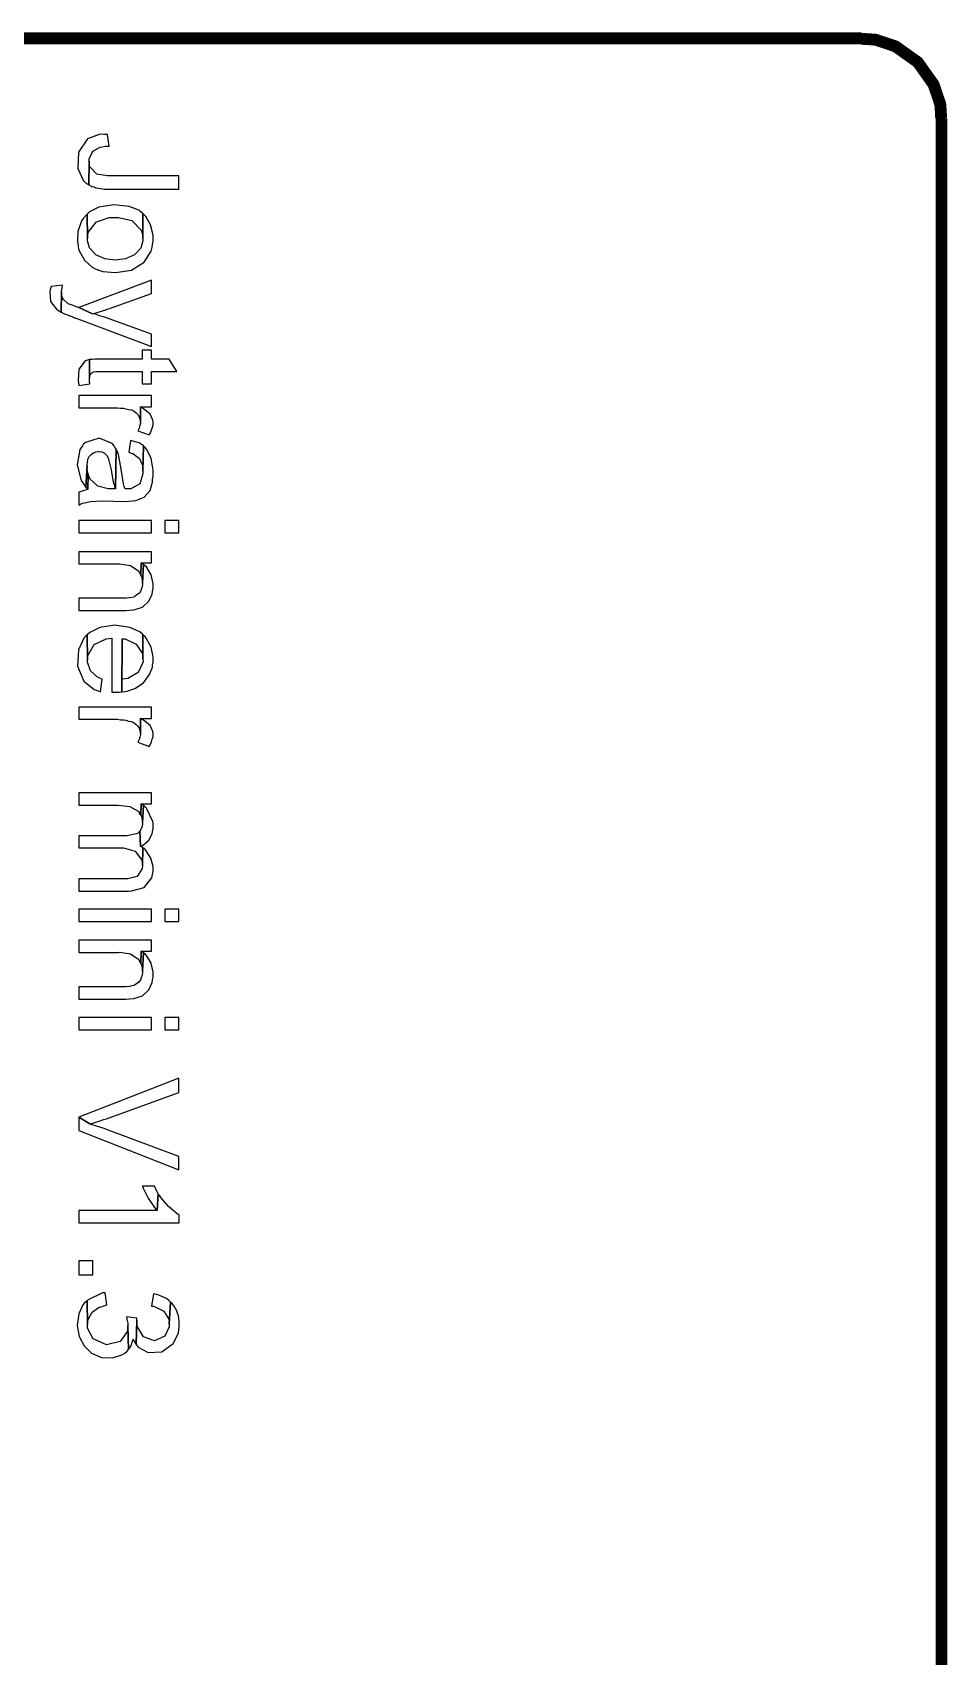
# Model space of a CAD drawing. Extents: x 1 to 22.3, y 1.3 to 32.
# Drawn here: x 20.522 to 22.322, y 4.256 to 7.454 of the extents above; entities that cross this region are included whole.
import ezdxf

# ---------------------------------------------------------------- set-up
doc = ezdxf.new("R2010")
doc.units = 0
doc.layers.get('0').update_dxf_attribs({"linetype": 'CONTINUOUS'})

msp = doc.modelspace()

# ---------------------------------------------------------------- linework, layer by layer
at = {"color": 0, "const_width": 0.02333}
for points in [[(19.0792, 7.44194), (22.1533, 7.44194)], [(22.31, 7.28444), (22.3092, 7.29943), (22.3082, 7.31261), (22.295, 7.3514), (22.264, 7.39507), (22.2203, 7.42617), (22.1815, 7.43929), (22.1683, 7.44026), (22.1533, 7.44108)], [(22.3108, 7.28444), (22.3108, 1.51525)]]:
    msp.add_lwpolyline(points, dxfattribs=at)
at = {"color": 0}
for points in [[(20.6725, 7.22944), (20.6692, 7.25276), (20.6633, 7.25276), (20.6553, 7.25336), (20.6299, 7.24393), (20.6122, 7.21815), (20.6114, 7.18554), (20.6224, 7.16163), (20.6283, 7.15608), (20.6325, 7.1536), (20.6333, 7.20025), (20.6336, 7.20497), (20.6403, 7.21989), (20.655, 7.22754), (20.6592, 7.22863), (20.665, 7.22944)], [(20.81, 7.14524), (20.81, 7.17111), (20.6742, 7.17111), (20.6693, 7.17111), (20.6482, 7.17449), (20.6346, 7.18896), (20.6333, 7.19444), (20.6333, 7.20025), (20.6325, 7.1536), (20.6375, 7.1511), (20.6383, 7.15028), (20.6425, 7.14942), (20.6467, 7.14779), (20.6517, 7.14692), (20.6633, 7.14524), (20.6758, 7.14524)], [(20.7392, 7.09694), (20.7358, 7.09944), (20.7311, 7.10363), (20.7124, 7.11111), (20.6821, 7.11447), (20.6521, 7.10949), (20.6338, 7.10069), (20.6292, 7.09608), (20.63, 7.04775), (20.63, 7.05024), (20.6308, 7.05528), (20.6321, 7.06119), (20.6479, 7.08089), (20.6728, 7.08925), (20.6783, 7.08942), (20.6858, 7.08942), (20.6914, 7.08957), (20.7176, 7.08311), (20.736, 7.06451), (20.7375, 7.0586), (20.7392, 7.05279), (20.7392, 7.04775)], [(20.7592, 7.04775), (20.7592, 7.0536), (20.7589, 7.05713), (20.7539, 7.07493), (20.7449, 7.09099), (20.7425, 7.09358), (20.7392, 7.09694), (20.7392, 7.04775), (20.7393, 7.04313), (20.7349, 7.02914), (20.7225, 7.0159), (20.7047, 7.00797), (20.6843, 7.00537), (20.6639, 7.00808), (20.6464, 7.01606), (20.6342, 7.02929), (20.6299, 7.04318), (20.63, 7.04775), (20.6292, 7.09608), (20.6225, 7.08778), (20.6192, 7.08361), (20.6175, 7.08074), (20.6113, 7.06179), (20.6101, 7.04199), (20.6108, 7.03857), (20.6117, 7.03276), (20.6125, 7.02778), (20.6139, 7.02382), (20.624, 7.00537), (20.6394, 6.99121), (20.6433, 6.98942), (20.6442, 6.98861), (20.6525, 6.98525), (20.6604, 6.98318), (20.6853, 6.98074), (20.7165, 6.98546), (20.7419, 7.00151), (20.7556, 7.02322), (20.7575, 7.03108), (20.7583, 7.03608), (20.7592, 7.04194)], [(20.5808, 6.95611), (20.5583, 6.95361), (20.5567, 6.94775), (20.556, 6.94282), (20.5576, 6.92383), (20.5692, 6.90896), (20.5733, 6.90608), (20.5783, 6.90278), (20.5792, 6.94194), (20.5792, 6.94444), (20.58, 6.95025)], [(20.7558, 6.83529), (20.7558, 6.85943), (20.6725, 6.88943), (20.6717, 6.89025), (20.6617, 6.89361), (20.6558, 6.89529), (20.6458, 6.8986), (20.64, 6.89942), (20.6133, 6.91194), (20.6117, 6.91194), (20.6075, 6.91357), (20.6039, 6.91504), (20.5919, 6.91949), (20.5829, 6.92779), (20.5808, 6.9311), (20.5792, 6.93608), (20.5792, 6.94194), (20.5783, 6.90278), (20.58, 6.90192), (20.5818, 6.9011), (20.6024, 6.89274), (20.6042, 6.89193), (20.6108, 6.88943)], [(20.7558, 6.93946), (20.7558, 6.9661), (20.6133, 6.91194), (20.64, 6.89942), (20.6424, 6.90028), (20.666, 6.90776), (20.6683, 6.90858), (20.6733, 6.91026)], [(20.8058, 6.78608), (20.7908, 6.81028), (20.7558, 6.81028), (20.7558, 6.82775), (20.7375, 6.82775), (20.7375, 6.81028), (20.645, 6.81028), (20.6392, 6.8094), (20.6342, 6.8094), (20.6342, 6.77279), (20.6342, 6.7761), (20.6358, 6.78028), (20.6367, 6.78196), (20.6408, 6.78444), (20.6417, 6.78526), (20.6467, 6.78608), (20.7375, 6.78608), (20.7375, 6.76193), (20.7558, 6.76193), (20.7558, 6.78608)], [(20.635, 6.76193), (20.6342, 6.76774), (20.6342, 6.8094), (20.63, 6.8086), (20.6253, 6.80713), (20.6131, 6.79053), (20.6119, 6.76861), (20.6125, 6.76443), (20.6133, 6.75857)], [(20.7558, 6.7161), (20.7558, 6.73861), (20.6133, 6.73861), (20.6133, 6.71442), (20.6892, 6.71442), (20.695, 6.7136), (20.7008, 6.7136), (20.7058, 6.71278), (20.7108, 6.7111), (20.7158, 6.71029), (20.7167, 6.71029), (20.7217, 6.70774), (20.7258, 6.70443), (20.7292, 6.70111), (20.7317, 6.69694), (20.7333, 6.69194), (20.7342, 6.6869), (20.7342, 6.7161)], [(20.7592, 6.68528), (20.7592, 6.68608), (20.7585, 6.69021), (20.7533, 6.70231), (20.7432, 6.71061), (20.74, 6.71278), (20.7342, 6.7161), (20.7342, 6.6844), (20.7333, 6.67942), (20.7317, 6.67443), (20.7292, 6.66943), (20.7517, 6.66108), (20.7542, 6.66525), (20.7592, 6.68028)], [(20.6867, 6.63276), (20.6842, 6.63693), (20.6825, 6.63943), (20.6788, 6.6441), (20.6528, 6.65451), (20.626, 6.64649), (20.6217, 6.64193), (20.6208, 6.64111), (20.6183, 6.63693), (20.6149, 6.63243), (20.61, 6.60206), (20.6179, 6.57156), (20.6208, 6.56694), (20.6233, 6.56278), (20.6267, 6.55778), (20.6292, 6.60026), (20.6292, 6.60194), (20.63, 6.60775), (20.6308, 6.61274), (20.6325, 6.61778), (20.6358, 6.6211), (20.6375, 6.62278), (20.6417, 6.62608), (20.6467, 6.62776), (20.6517, 6.62858), (20.6533, 6.62858), (20.6583, 6.62776), (20.6633, 6.62528), (20.6642, 6.6244), (20.6683, 6.62028), (20.6708, 6.616), (20.6764, 6.59233), (20.6807, 6.56814), (20.6825, 6.56358), (20.6833, 6.5594), (20.685, 6.55528)], [(20.7592, 6.5861), (20.7592, 6.5919), (20.7586, 6.59586), (20.7551, 6.61556), (20.7465, 6.63325), (20.7433, 6.63612), (20.74, 6.63943), (20.7392, 6.58942), (20.739, 6.58453), (20.7329, 6.56451), (20.7156, 6.55496), (20.71, 6.55528), (20.7042, 6.55528), (20.7025, 6.5594), (20.7008, 6.565), (20.6964, 6.59369), (20.6913, 6.62229), (20.6892, 6.62776), (20.6867, 6.63276), (20.685, 6.55528), (20.6758, 6.55528), (20.6711, 6.55524), (20.6506, 6.5599), (20.6356, 6.574), (20.6333, 6.57861), (20.6317, 6.58361), (20.6308, 6.5536), (20.6283, 6.55279), (20.6233, 6.55192), (20.6133, 6.54861), (20.6133, 6.52279), (20.615, 6.52442), (20.62, 6.52653), (20.6358, 6.52994), (20.6588, 6.53131), (20.6822, 6.53065), (20.7049, 6.53022), (20.7253, 6.53212), (20.7419, 6.53851), (20.7535, 6.55165), (20.7582, 6.56814), (20.7583, 6.57362), (20.7592, 6.57943)], [(20.74, 6.63943), (20.7358, 6.64274), (20.7317, 6.64529), (20.7267, 6.64692), (20.715, 6.65028), (20.7117, 6.62696), (20.7158, 6.62528), (20.7196, 6.62468), (20.7326, 6.61501), (20.7389, 6.59961), (20.7392, 6.59608), (20.7392, 6.58942)], [(20.6317, 6.58361), (20.63, 6.5886), (20.6292, 6.59446), (20.6292, 6.60026), (20.6267, 6.55778), (20.6308, 6.5536)], [(20.6133, 6.46858), (20.7558, 6.46858), (20.7558, 6.49278), (20.6133, 6.49278), (20.6133, 6.46858)], [(20.7825, 6.46858), (20.81, 6.46858), (20.81, 6.49278), (20.7825, 6.49278), (20.7825, 6.46858)], [(20.7558, 6.40944), (20.7558, 6.4311), (20.6133, 6.4311), (20.6133, 6.40696), (20.6908, 6.40696), (20.6939, 6.40733), (20.7147, 6.40408), (20.7314, 6.39301), (20.7325, 6.38943), (20.735, 6.38525), (20.7358, 6.40944)], [(20.7592, 6.36442), (20.7592, 6.36529), (20.7594, 6.36811), (20.7554, 6.38564), (20.7465, 6.40104), (20.7442, 6.40278), (20.74, 6.40608), (20.7383, 6.36942), (20.7383, 6.36778), (20.7375, 6.36193), (20.7358, 6.35693), (20.7342, 6.35275), (20.7308, 6.34858), (20.7267, 6.34526), (20.7225, 6.34278), (20.7217, 6.3419), (20.7175, 6.3411), (20.7125, 6.34028), (20.7067, 6.33942), (20.6133, 6.33942), (20.6133, 6.31526), (20.7008, 6.31526), (20.7058, 6.31515), (20.7211, 6.3164), (20.7383, 6.32189), (20.7511, 6.33344), (20.7575, 6.34782), (20.7583, 6.35275), (20.7592, 6.35861)], [(20.74, 6.40608), (20.7358, 6.40944), (20.735, 6.38525), (20.7367, 6.38026), (20.7375, 6.37446), (20.7383, 6.36942)], [(20.7392, 6.26774), (20.7383, 6.26861), (20.7331, 6.27311), (20.7133, 6.28201), (20.6837, 6.28635), (20.6542, 6.28163), (20.6344, 6.27235), (20.6292, 6.26774), (20.63, 6.21778), (20.63, 6.21946), (20.6301, 6.22537), (20.6431, 6.2481), (20.6669, 6.25988), (20.6725, 6.26025), (20.6783, 6.26112), (20.6783, 6.1544), (20.6917, 6.1544), (20.6975, 6.15528), (20.6983, 6.25944), (20.6992, 6.25944), (20.704, 6.25956), (20.7257, 6.24935), (20.7387, 6.22933), (20.7392, 6.22444), (20.7392, 6.21946)], [(20.6592, 6.18028), (20.6533, 6.18278), (20.6499, 6.18435), (20.6363, 6.19678), (20.63, 6.21386), (20.63, 6.21778), (20.6292, 6.26774), (20.6283, 6.26693), (20.6231, 6.26107), (20.6126, 6.23822), (20.6107, 6.20578), (20.6232, 6.17638), (20.6432, 6.15961), (20.6508, 6.15696), (20.6558, 6.15528)], [(20.7592, 6.21946), (20.7592, 6.22026), (20.7593, 6.22424), (20.7553, 6.24338), (20.7458, 6.26064), (20.7433, 6.26361), (20.7392, 6.26774), (20.7392, 6.21946), (20.7394, 6.21451), (20.7296, 6.19347), (20.7097, 6.18153), (20.705, 6.1811), (20.6983, 6.18028), (20.6983, 6.25944), (20.6975, 6.15528), (20.7033, 6.15608), (20.7083, 6.15668), (20.7231, 6.16174), (20.74, 6.17312), (20.7524, 6.18913), (20.7578, 6.20367), (20.7583, 6.20861), (20.7592, 6.2136)], [(20.7558, 6.10275), (20.7558, 6.12528), (20.6133, 6.12528), (20.6133, 6.10107), (20.6892, 6.10107), (20.695, 6.10026), (20.7008, 6.10026), (20.7058, 6.09944), (20.7108, 6.09776), (20.7158, 6.09694), (20.7167, 6.09694), (20.7217, 6.09446), (20.7258, 6.0911), (20.7292, 6.08778), (20.7317, 6.08361), (20.7333, 6.07861), (20.7342, 6.07362), (20.7342, 6.10275)], [(20.7592, 6.07194), (20.7592, 6.07275), (20.7585, 6.07688), (20.7533, 6.08897), (20.7432, 6.09728), (20.74, 6.09944), (20.7342, 6.10275), (20.7342, 6.07107), (20.7333, 6.06608), (20.7317, 6.06108), (20.7292, 6.0561), (20.7517, 6.04775), (20.7542, 6.05192), (20.7558, 6.05692), (20.7575, 6.0619), (20.7592, 6.06694)], [(20.7558, 5.9344), (20.7558, 5.95611), (20.6133, 5.95611), (20.6133, 5.93192), (20.6875, 5.93192), (20.6913, 5.93192), (20.7131, 5.92958), (20.7308, 5.91928), (20.7325, 5.91525), (20.735, 5.91276), (20.7358, 5.9344)], [(20.7592, 5.89111), (20.7592, 5.89692), (20.7588, 5.89974), (20.7462, 5.92589), (20.7442, 5.92779), (20.74, 5.93192), (20.7383, 5.89692), (20.7383, 5.89611), (20.7375, 5.89025), (20.7358, 5.88525), (20.7333, 5.88108), (20.7342, 5.85107), (20.7367, 5.85194), (20.74, 5.85379), (20.751, 5.86307), (20.7572, 5.87587), (20.7583, 5.87944), (20.7592, 5.88525)], [(20.74, 5.93192), (20.7358, 5.9344), (20.735, 5.91276), (20.7367, 5.90776), (20.7375, 5.90192), (20.7383, 5.89692)], [(20.7392, 5.84776), (20.7342, 5.85107), (20.7333, 5.88108), (20.73, 5.87776), (20.7282, 5.87631), (20.7081, 5.87196), (20.7058, 5.8719), (20.6133, 5.8719), (20.6133, 5.84776), (20.6958, 5.84776), (20.7008, 5.84771), (20.7236, 5.84125), (20.7371, 5.82351), (20.7375, 5.81776), (20.7383, 5.81278)], [(20.7592, 5.80692), (20.7592, 5.80778), (20.7594, 5.81131), (20.755, 5.82758), (20.7456, 5.84196), (20.7433, 5.84446), (20.7392, 5.84776), (20.7383, 5.81278), (20.7379, 5.80729), (20.7278, 5.79139), (20.7094, 5.78694), (20.7033, 5.78694), (20.6133, 5.78694), (20.6133, 5.76275), (20.7108, 5.76275), (20.7168, 5.76303), (20.7414, 5.76992), (20.7568, 5.7889), (20.7583, 5.79525), (20.7592, 5.80111)], [(20.6133, 5.70275), (20.7558, 5.70275), (20.7558, 5.72694), (20.6133, 5.72694), (20.6133, 5.70275)], [(20.7825, 5.70275), (20.81, 5.70275), (20.81, 5.72694), (20.7825, 5.72694), (20.7825, 5.70275)], [(20.7558, 5.64442), (20.7558, 5.66607), (20.6133, 5.66607), (20.6133, 5.64193), (20.6908, 5.64193), (20.6939, 5.64231), (20.7147, 5.63906), (20.7314, 5.62799), (20.7325, 5.6244), (20.735, 5.62028), (20.7358, 5.64442)], [(20.7592, 5.59944), (20.7592, 5.60026), (20.7594, 5.60308), (20.7554, 5.62061), (20.7465, 5.63601), (20.7442, 5.63775), (20.74, 5.64111), (20.7383, 5.60444), (20.7383, 5.60275), (20.7375, 5.59694), (20.7358, 5.5919), (20.7342, 5.58778), (20.7308, 5.58361), (20.7267, 5.58024), (20.7225, 5.57775), (20.7217, 5.57693), (20.7175, 5.57611), (20.7125, 5.57525), (20.7067, 5.57443), (20.6133, 5.57443), (20.6133, 5.55024), (20.7008, 5.55024), (20.7058, 5.55013), (20.7211, 5.55138), (20.7383, 5.55686), (20.7511, 5.56842), (20.7575, 5.58279), (20.7583, 5.58778), (20.7592, 5.59358)], [(20.74, 5.64111), (20.7358, 5.64442), (20.735, 5.62028), (20.7367, 5.61529), (20.7375, 5.60943), (20.7383, 5.60444)], [(20.6133, 5.48942), (20.7558, 5.48942), (20.7558, 5.51361), (20.6133, 5.51361), (20.6133, 5.48942)], [(20.7825, 5.48942), (20.81, 5.48942), (20.81, 5.51361), (20.7825, 5.51361), (20.7825, 5.48942)], [(20.81, 5.3661), (20.81, 5.39442), (20.6133, 5.31776), (20.635, 5.30442), (20.6358, 5.30442), (20.6508, 5.3094), (20.6567, 5.31108), (20.6617, 5.31278), (20.6675, 5.31446)], [(20.81, 5.2136), (20.81, 5.24029), (20.6675, 5.29362), (20.665, 5.29471), (20.6376, 5.3035), (20.635, 5.30442), (20.6133, 5.31776), (20.6133, 5.29113)], [(20.7692, 5.16694), (20.7667, 5.17193), (20.7617, 5.18192), (20.7383, 5.18192), (20.7383, 5.1811), (20.7399, 5.17757), (20.7497, 5.15804), (20.7617, 5.13981), (20.7642, 5.13693), (20.7675, 5.13357)], [(20.8108, 5.10943), (20.8108, 5.12528), (20.81, 5.12528), (20.8068, 5.12728), (20.7892, 5.14199), (20.7743, 5.15944), (20.7725, 5.16276), (20.7692, 5.16694), (20.7675, 5.13357), (20.6133, 5.13357), (20.6133, 5.10943)], [(20.6133, 5.00694), (20.6408, 5.00694), (20.6408, 5.03444), (20.6133, 5.03444), (20.6133, 5.00694)], [(20.6683, 4.94775), (20.665, 4.97194), (20.6625, 4.97194), (20.6594, 4.97168), (20.6315, 4.95822), (20.6292, 4.95611), (20.63, 4.90944), (20.63, 4.91444), (20.6306, 4.91797), (20.639, 4.93349), (20.6532, 4.94363), (20.6567, 4.94444), (20.6625, 4.94607)], [(20.7933, 4.95361), (20.79, 4.95692), (20.7858, 4.96029), (20.7808, 4.96278), (20.7767, 4.96442), (20.7708, 4.9669), (20.7658, 4.96858), (20.76, 4.96946), (20.7558, 4.94526), (20.7592, 4.94526), (20.7633, 4.94444), (20.7804, 4.9356), (20.7901, 4.91971), (20.7908, 4.91525), (20.7908, 4.91026)], [(20.7108, 4.86025), (20.7092, 4.90696), (20.7092, 4.9036), (20.7085, 4.89649), (20.6946, 4.87619), (20.6674, 4.86919), (20.6411, 4.88081), (20.6299, 4.9024), (20.63, 4.90944), (20.6292, 4.95611), (20.625, 4.95275), (20.6212, 4.94781), (20.6132, 4.93044), (20.6097, 4.90767), (20.6135, 4.88601), (20.6233, 4.86714), (20.6383, 4.85275), (20.6575, 4.84446), (20.6794, 4.84392), (20.6979, 4.84967), (20.7033, 4.85275), (20.7075, 4.85612)], [(20.8108, 4.91026), (20.8108, 4.91525), (20.81, 4.92111), (20.8092, 4.92611), (20.8075, 4.93192), (20.8058, 4.93608), (20.8033, 4.94108), (20.8008, 4.94526), (20.7975, 4.94943), (20.7975, 4.95025), (20.7933, 4.95361), (20.7908, 4.91026), (20.7911, 4.90446), (20.7825, 4.88656), (20.7619, 4.87744), (20.74, 4.88519), (20.7282, 4.905), (20.7275, 4.91194), (20.7275, 4.91775), (20.7258, 4.87028), (20.73, 4.86486), (20.7496, 4.85394), (20.7761, 4.85558), (20.7986, 4.87185), (20.8092, 4.89231), (20.81, 4.89942), (20.8108, 4.9044)], [(20.7275, 4.92193), (20.7067, 4.92443), (20.7067, 4.92361), (20.7083, 4.91694), (20.7092, 4.91194), (20.7092, 4.90696), (20.7108, 4.86025), (20.7142, 4.86442), (20.7167, 4.86942), (20.7183, 4.87446), (20.72, 4.88026), (20.7225, 4.87528), (20.7258, 4.87028), (20.7275, 4.91775)]]:
    msp.add_lwpolyline(points, close=True, dxfattribs=at)

doc.saveas('drawing.dxf')
